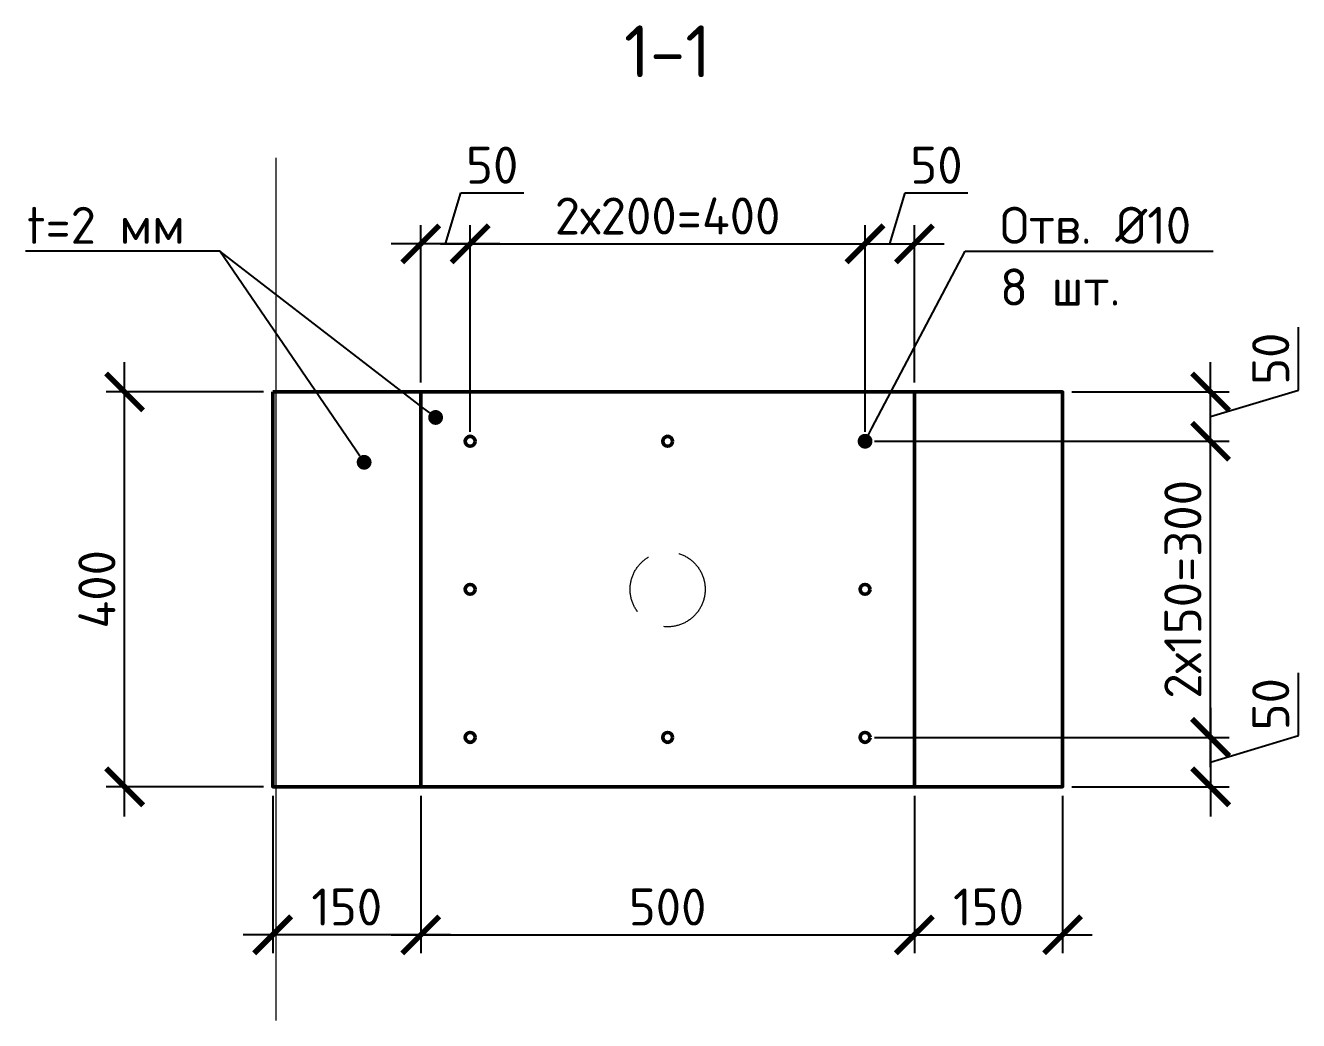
# Model space of a CAD drawing. Header units: metres. Extents: x 364005 to 373985, y 83351 to 87062.
# Drawn here: x 370782 to 372071, y 83732 to 84740 of the extents above; entities that cross this region are included whole.
import ezdxf
from ezdxf import colors
from ezdxf.entities.mleader import LeaderData, LeaderLine
from ezdxf.math import Vec2, Vec3

# ---------------------------------------------------------------- set-up
doc = ezdxf.new("R2010")
doc.units = ezdxf.units.M
doc.header["$PDSIZE"] = 1
doc.linetypes.add('невидимая', pattern=[9.525, 6.35, -3.175])
doc.layers.get('0').update_dxf_attribs({"lineweight": 0})
doc.layers.get('Defpoints').update_dxf_attribs({"color": 3})
for name, color, linetype, lineweight in [('выноски', 7, 'Continuous', 15), ('Невидимая', 7, 'невидимая', 15), ('основная конструкция', 7, 'Continuous', 50), ('размеры', 7, 'Continuous', 15), ('текст', 7, 'Continuous', 18)]:
    doc.layers.add(name, color=color, linetype=linetype, lineweight=lineweight)
doc.styles.add('ISOCPEUR', font='isocpeur.ttf')
doc.dimstyles.new('SPDS-ISOCUP', dxfattribs={"dimscale": 10, "dimtxt": 2.5, "dimasz": 2.5, "dimexe": 1.25, "dimexo": 0.625, "dimtad": 1, "dimdec": 0, "dimrnd": 0.001, "dimtxsty": 'ISOCPEUR', "dimblk": 'ARCHTICK', "dimcen": 2.5, "dimdle": 2, "dimadec": 0, "dimazin": 2, "dimtfac": 0.75, "dimtdec": 0, "dimtmove": 1, "dimatfit": 3, "dimfxl": 1, "dimtolj": 1, "dimarcsym": 1})

# ---------------------------------------------------------------- blocks, each defined once
blk = doc.blocks.new('_ArchTick')
at = {"color": 0, "linetype": 'ByBlock', "lineweight": 30, "const_width": 0.15}
blk.add_lwpolyline([(-0.5, -0.5), (0.5, 0.5)], dxfattribs=at)
blk = doc.blocks.new('*D15')
at = {"layer": 'Defpoints', "color": 0, "ltscale": 10, "transparency": 16777216}
for p in [(371182.2, 83968.4), (371682.2, 83968.4), (371682.2, 83818.4)]:
    blk.add_point(p, dxfattribs=at)
at = {"layer": 'размеры', "color": 0, "lineweight": -2, "ltscale": 10, "transparency": 16777216}
for p, q in [((371182.2, 83959.1), (371182.2, 83799.7)), ((371682.2, 83959.1), (371682.2, 83799.7)), ((371152.2, 83818.4), (371712.2, 83818.4))]:
    blk.add_line(p, q, dxfattribs=at)
at = {"layer": 'размеры', "color": 0, "lineweight": -2, "ltscale": 10, "transparency": 16777216, "xscale": 37.5, "yscale": 37.5, "zscale": 37.5, "rotation": 180}
blk.add_blockref('_ArchTick', (371182.2, 83818.4), dxfattribs=at)
at = {"layer": 'размеры', "color": 0, "lineweight": -2, "ltscale": 10, "transparency": 16777216, "xscale": 37.5, "yscale": 37.5, "zscale": 37.5}
blk.add_blockref('_ArchTick', (371682.2, 83818.4), dxfattribs=at)
at = {"layer": 'размеры', "color": 0, "ltscale": 10, "transparency": 16777216, "insert": (371432.2, 83846.6), "char_height": 37.5, "attachment_point": 5, "style": 'ISOCPEUR', "bg_fill": 3, "box_fill_scale": 1.1, "bg_fill_color": 9, "bg_fill_true_color": 13158600, "bg_fill_transparency": 0}
blk.add_mtext('\\A1;500', dxfattribs=at)
blk = doc.blocks.new('*D16')
at = {"layer": 'Defpoints', "color": 0, "ltscale": 10, "transparency": 16777216}
for p in [(371682.2, 83968.4), (371832.2, 83968.4), (371832.2, 83818.4)]:
    blk.add_point(p, dxfattribs=at)
at = {"layer": 'размеры', "color": 0, "lineweight": -2, "ltscale": 10, "transparency": 16777216}
for p, q in [((371682.2, 83959.1), (371682.2, 83799.7)), ((371832.2, 83959.1), (371832.2, 83799.7)), ((371652.2, 83818.4), (371862.2, 83818.4))]:
    blk.add_line(p, q, dxfattribs=at)
at = {"layer": 'размеры', "color": 0, "lineweight": -2, "ltscale": 10, "transparency": 16777216, "xscale": 37.5, "yscale": 37.5, "zscale": 37.5, "rotation": 180}
blk.add_blockref('_ArchTick', (371682.2, 83818.4), dxfattribs=at)
at = {"layer": 'размеры', "color": 0, "lineweight": -2, "ltscale": 10, "transparency": 16777216, "xscale": 37.5, "yscale": 37.5, "zscale": 37.5}
blk.add_blockref('_ArchTick', (371832.2, 83818.4), dxfattribs=at)
at = {"layer": 'размеры', "color": 0, "ltscale": 10, "transparency": 16777216, "insert": (371757.2, 83846.6), "char_height": 37.5, "attachment_point": 5, "style": 'ISOCPEUR', "bg_fill": 3, "box_fill_scale": 1.1, "bg_fill_color": 9, "bg_fill_true_color": 13158600, "bg_fill_transparency": 0}
blk.add_mtext('\\A1;150', dxfattribs=at)
blk = doc.blocks.new('*D17')
at = {"layer": 'Defpoints', "color": 0, "ltscale": 10, "transparency": 16777216}
for p in [(371032.2, 83968.4), (371182.2, 83968.4), (371032.2, 83818.4)]:
    blk.add_point(p, dxfattribs=at)
at = {"layer": 'размеры', "color": 0, "lineweight": -2, "ltscale": 10, "transparency": 16777216}
for p, q in [((371032.2, 83959.1), (371032.2, 83799.7)), ((371182.2, 83959.1), (371182.2, 83799.7)), ((371212.2, 83818.4), (371002.2, 83818.4))]:
    blk.add_line(p, q, dxfattribs=at)
at = {"layer": 'размеры', "color": 0, "lineweight": -2, "ltscale": 10, "transparency": 16777216, "xscale": 37.5, "yscale": 37.5, "zscale": 37.5, "rotation": 180}
blk.add_blockref('_ArchTick', (371032.2, 83818.4), dxfattribs=at)
at = {"layer": 'размеры', "color": 0, "lineweight": -2, "ltscale": 10, "transparency": 16777216, "xscale": 37.5, "yscale": 37.5, "zscale": 37.5}
blk.add_blockref('_ArchTick', (371182.2, 83818.4), dxfattribs=at)
at = {"layer": 'размеры', "color": 0, "ltscale": 10, "transparency": 16777216, "insert": (371107.2, 83846.6), "char_height": 37.5, "attachment_point": 5, "style": 'ISOCPEUR', "bg_fill": 3, "box_fill_scale": 1.1, "bg_fill_color": 9, "bg_fill_true_color": 13158600, "bg_fill_transparency": 0}
blk.add_mtext('\\A1;150', dxfattribs=at)
blk = doc.blocks.new('*D18')
at = {"layer": 'Defpoints', "color": 0, "ltscale": 10, "transparency": 16777216}
for p in [(370882.2, 84368.4), (371032.2, 84368.4), (371032.2, 83968.4)]:
    blk.add_point(p, dxfattribs=at)
at = {"layer": 'размеры', "color": 0, "lineweight": -2, "ltscale": 10, "transparency": 16777216}
for p, q in [((370882.2, 83938.4), (370882.2, 84398.4)), ((371022.8, 84368.4), (370863.4, 84368.4)), ((371022.8, 83968.4), (370863.4, 83968.4))]:
    blk.add_line(p, q, dxfattribs=at)
at = {"layer": 'размеры', "color": 0, "lineweight": -2, "ltscale": 10, "transparency": 16777216, "xscale": 37.5, "yscale": 37.5, "zscale": 37.5}
for p, rotation in [((370882.2, 84368.4), 90), ((370882.2, 83968.4), 270)]:
    blk.add_blockref('_ArchTick', p, dxfattribs=dict(at, rotation=rotation))
at = {"layer": 'размеры', "color": 0, "ltscale": 10, "transparency": 16777216, "insert": (370854.1, 84168.4), "char_height": 37.5, "attachment_point": 5, "rotation": 90, "style": 'ISOCPEUR', "bg_fill": 3, "box_fill_scale": 1.1, "bg_fill_color": 9, "bg_fill_true_color": 13158600, "bg_fill_transparency": 0}
blk.add_mtext('\\A1;400', dxfattribs=at)
blk = doc.blocks.new('_Dot')
at = {"color": 0, "linetype": 'ByBlock', "lineweight": -2}
blk.add_line((-0.5, 0), (-1, 0), dxfattribs=at)
at = {"color": 0, "linetype": 'ByBlock', "lineweight": 90, "const_width": 0.5}
blk.add_lwpolyline([(-0.25, 0, 1), (0.25, 0, 1)], format="xyb", close=True, dxfattribs=at)
blk = doc.blocks.new('*D19')
at = {"layer": 'Defpoints', "color": 0, "ltscale": 10, "transparency": 16777216}
for p in [(371182.2, 84518.4), (371182.2, 84368.4), (371232.2, 84318.4)]:
    blk.add_point(p, dxfattribs=at)
at = {"layer": 'размеры', "color": 0, "lineweight": -2, "ltscale": 10, "transparency": 16777216}
for p, q in [((371207.2, 84518.4), (371222.7, 84570)), ((371222.7, 84570), (371286.4, 84570)), ((371182.2, 84377.8), (371182.2, 84537.2)), ((371232.2, 84327.8), (371232.2, 84537.2)), ((371262.2, 84518.4), (371152.2, 84518.4))]:
    blk.add_line(p, q, dxfattribs=at)
at = {"layer": 'размеры', "color": 0, "lineweight": -2, "ltscale": 10, "transparency": 16777216, "xscale": 37.5, "yscale": 37.5, "zscale": 37.5, "rotation": 180}
blk.add_blockref('_ArchTick', (371182.2, 84518.4), dxfattribs=at)
at = {"layer": 'размеры', "color": 0, "lineweight": -2, "ltscale": 10, "transparency": 16777216, "xscale": 37.5, "yscale": 37.5, "zscale": 37.5}
blk.add_blockref('_ArchTick', (371232.2, 84518.4), dxfattribs=at)
at = {"layer": 'размеры', "color": 0, "ltscale": 10, "transparency": 16777216, "insert": (371254.5, 84598.1), "char_height": 37.5, "attachment_point": 5, "style": 'ISOCPEUR', "bg_fill": 3, "box_fill_scale": 1.1, "bg_fill_color": 9, "bg_fill_true_color": 13158600, "bg_fill_transparency": 0}
blk.add_mtext('\\A1;50', dxfattribs=at)
blk = doc.blocks.new('*D20')
at = {"layer": 'Defpoints', "color": 0, "ltscale": 10, "transparency": 16777216}
for p in [(371632.2, 84518.4), (371232.2, 84318.4), (371632.2, 84318.4)]:
    blk.add_point(p, dxfattribs=at)
at = {"layer": 'размеры', "color": 0, "lineweight": -2, "ltscale": 10, "transparency": 16777216}
for p, q in [((371232.2, 84327.8), (371232.2, 84537.2)), ((371632.2, 84327.8), (371632.2, 84537.2)), ((371202.2, 84518.4), (371662.2, 84518.4))]:
    blk.add_line(p, q, dxfattribs=at)
at = {"layer": 'размеры', "color": 0, "lineweight": -2, "ltscale": 10, "transparency": 16777216, "xscale": 37.5, "yscale": 37.5, "zscale": 37.5, "rotation": 180}
blk.add_blockref('_ArchTick', (371232.2, 84518.4), dxfattribs=at)
at = {"layer": 'размеры', "color": 0, "lineweight": -2, "ltscale": 10, "transparency": 16777216, "xscale": 37.5, "yscale": 37.5, "zscale": 37.5}
blk.add_blockref('_ArchTick', (371632.2, 84518.4), dxfattribs=at)
at = {"layer": 'размеры', "color": 0, "ltscale": 10, "transparency": 16777216, "insert": (371432.2, 84546.6), "char_height": 37.5, "attachment_point": 5, "style": 'ISOCPEUR', "bg_fill": 3, "box_fill_scale": 1.1, "bg_fill_color": 9, "bg_fill_true_color": 13158600, "bg_fill_transparency": 0}
blk.add_mtext('\\A1;2х200=400', dxfattribs=at)
blk = doc.blocks.new('*D21')
at = {"layer": 'Defpoints', "color": 0, "ltscale": 10, "transparency": 16777216}
for p in [(371682.2, 84518.4), (371682.2, 84368.4), (371632.2, 84318.4)]:
    blk.add_point(p, dxfattribs=at)
at = {"layer": 'размеры', "color": 0, "lineweight": -2, "ltscale": 10, "transparency": 16777216}
for p, q in [((371657.2, 84518.4), (371672.7, 84570)), ((371672.7, 84570), (371736.4, 84570)), ((371632.2, 84327.8), (371632.2, 84537.2)), ((371682.2, 84377.8), (371682.2, 84537.2)), ((371602.2, 84518.4), (371712.2, 84518.4))]:
    blk.add_line(p, q, dxfattribs=at)
at = {"layer": 'размеры', "color": 0, "lineweight": -2, "ltscale": 10, "transparency": 16777216, "xscale": 37.5, "yscale": 37.5, "zscale": 37.5, "rotation": 180}
blk.add_blockref('_ArchTick', (371632.2, 84518.4), dxfattribs=at)
at = {"layer": 'размеры', "color": 0, "lineweight": -2, "ltscale": 10, "transparency": 16777216, "xscale": 37.5, "yscale": 37.5, "zscale": 37.5}
blk.add_blockref('_ArchTick', (371682.2, 84518.4), dxfattribs=at)
at = {"layer": 'размеры', "color": 0, "ltscale": 10, "transparency": 16777216, "insert": (371704.5, 84598.1), "char_height": 37.5, "attachment_point": 5, "style": 'ISOCPEUR', "bg_fill": 3, "box_fill_scale": 1.1, "bg_fill_color": 9, "bg_fill_true_color": 13158600, "bg_fill_transparency": 0}
blk.add_mtext('\\A1;50', dxfattribs=at)
blk = doc.blocks.new('*D22')
at = {"layer": 'Defpoints', "color": 0, "ltscale": 10, "transparency": 16777216}
for p in [(371632.2, 84018.4), (371832.2, 83968.4), (371982.2, 83968.4)]:
    blk.add_point(p, dxfattribs=at)
at = {"layer": 'размеры', "color": 0, "lineweight": -2, "ltscale": 10, "transparency": 16777216}
for p, q in [((372071.3, 84020.2), (372071.3, 84083.9)), ((371982.2, 84048.4), (371982.2, 83938.4)), ((371641.6, 84018.4), (372000.9, 84018.4)), ((371982.2, 83993.4), (372071.3, 84020.2)), ((371841.6, 83968.4), (372000.9, 83968.4))]:
    blk.add_line(p, q, dxfattribs=at)
at = {"layer": 'размеры', "color": 0, "lineweight": -2, "ltscale": 10, "transparency": 16777216, "xscale": 37.5, "yscale": 37.5, "zscale": 37.5}
for p, rotation in [((371982.2, 84018.4), 90), ((371982.2, 83968.4), 270)]:
    blk.add_blockref('_ArchTick', p, dxfattribs=dict(at, rotation=rotation))
at = {"layer": 'размеры', "color": 0, "ltscale": 10, "transparency": 16777216, "insert": (372043.1, 84052), "char_height": 37.5, "attachment_point": 5, "rotation": 90, "style": 'ISOCPEUR', "bg_fill": 3, "box_fill_scale": 1.1, "bg_fill_color": 9, "bg_fill_true_color": 13158600, "bg_fill_transparency": 0}
blk.add_mtext('\\A1;50', dxfattribs=at)
blk = doc.blocks.new('*D23')
at = {"layer": 'Defpoints', "color": 0, "ltscale": 10, "transparency": 16777216}
for p in [(371832.2, 84368.4), (371982.2, 84368.4), (371632.2, 84318.4)]:
    blk.add_point(p, dxfattribs=at)
at = {"layer": 'размеры', "color": 0, "lineweight": -2, "ltscale": 10, "transparency": 16777216}
for p, q in [((372071.3, 84370.2), (372071.3, 84433.9)), ((371982.2, 84288.4), (371982.2, 84398.4)), ((371841.6, 84368.4), (372000.9, 84368.4)), ((371982.2, 84343.4), (372071.3, 84370.2)), ((371641.6, 84318.4), (372000.9, 84318.4))]:
    blk.add_line(p, q, dxfattribs=at)
at = {"layer": 'размеры', "color": 0, "lineweight": -2, "ltscale": 10, "transparency": 16777216, "xscale": 37.5, "yscale": 37.5, "zscale": 37.5}
for p, rotation in [((371982.2, 84368.4), 90), ((371982.2, 84318.4), 270)]:
    blk.add_blockref('_ArchTick', p, dxfattribs=dict(at, rotation=rotation))
at = {"layer": 'размеры', "color": 0, "ltscale": 10, "transparency": 16777216, "insert": (372043.1, 84402), "char_height": 37.5, "attachment_point": 5, "rotation": 90, "style": 'ISOCPEUR', "bg_fill": 3, "box_fill_scale": 1.1, "bg_fill_color": 9, "bg_fill_true_color": 13158600, "bg_fill_transparency": 0}
blk.add_mtext('\\A1;50', dxfattribs=at)
blk = doc.blocks.new('*D24')
at = {"layer": 'Defpoints', "color": 0, "ltscale": 10, "transparency": 16777216}
for p in [(371632.2, 84318.4), (371982.2, 84318.4), (371632.2, 84018.4)]:
    blk.add_point(p, dxfattribs=at)
at = {"layer": 'размеры', "color": 0, "lineweight": -2, "ltscale": 10, "transparency": 16777216}
for p, q in [((371982.2, 83988.4), (371982.2, 84348.4)), ((371641.6, 84318.4), (372000.9, 84318.4)), ((371641.6, 84018.4), (372000.9, 84018.4))]:
    blk.add_line(p, q, dxfattribs=at)
at = {"layer": 'размеры', "color": 0, "lineweight": -2, "ltscale": 10, "transparency": 16777216, "xscale": 37.5, "yscale": 37.5, "zscale": 37.5}
for p, rotation in [((371982.2, 84318.4), 90), ((371982.2, 84018.4), 270)]:
    blk.add_blockref('_ArchTick', p, dxfattribs=dict(at, rotation=rotation))
at = {"layer": 'размеры', "color": 0, "ltscale": 10, "transparency": 16777216, "insert": (371954.1, 84168.4), "char_height": 37.5, "attachment_point": 5, "rotation": 90, "style": 'ISOCPEUR', "bg_fill": 3, "box_fill_scale": 1.1, "bg_fill_color": 9, "bg_fill_true_color": 13158600, "bg_fill_transparency": 0}
blk.add_mtext('\\A1;2х150=300', dxfattribs=at)

msp = doc.modelspace()

# ---------------------------------------------------------------- linework, layer by layer
at = {"layer": 'Невидимая', "ltscale": 10}
msp.add_circle((371432.2, 84168.4), 38, dxfattribs=at)
at = {"layer": 'основная конструкция', "ltscale": 10}
for points in [[(371032.2, 84368.4), (371832.2, 84368.4), (371832.2, 83968.4), (371032.2, 83968.4)], [(371182.2, 84368.4), (371682.2, 84368.4), (371682.2, 83968.4), (371182.2, 83968.4)]]:
    msp.add_lwpolyline(points, close=True, dxfattribs=at)
for centre in [(371232.2, 84318.4), (371432.2, 84318.4), (371632.2, 84318.4), (371232.2, 84168.4), (371632.2, 84168.4), (371232.2, 84018.4), (371432.2, 84018.4), (371632.2, 84018.4)]:
    msp.add_circle(centre, 5, dxfattribs=at)

# ---------------------------------------------------------------- texts
at = {"layer": 'текст', "ltscale": 10, "insert": (371432.2, 84713.4), "char_height": 52.5, "attachment_point": 5, "style": 'ISOCPEUR'}
msp.add_mtext_dynamic_manual_height_columns('1-1', width=2014.25, gutter_width=1106.7, heights=[0], dxfattribs=at)

# ---------------------------------------------------------------- leaders
at = {"layer": 'выноски', "ltscale": 10}
ml = msp.add_multileader_mtext('Standard', dxfattribs=at)
ml.set_content('Отв. %%C10\\P8 шт.', color=256, style='ISOCPEUR')
ml.set_leader_properties()
ml.set_arrow_properties(name='DOT')
ml.build(insert=Vec2(0, 0))
ml.multileader.update_dxf_attribs({"text_left_attachment_type": 6, "text_right_attachment_type": 6, "dogleg_length": 0.36, "arrow_head_size": 15, "scale": 15})
ctx = ml.context
ctx.base_point, ctx.scale, ctx.char_height, ctx.arrow_head_size, ctx.landing_gap_size, ctx.plane_origin = Vec3(371738.9, 84510.9), 15, 37.5, 15, 30, Vec3(370753.3, 85153.3)
ctx.left_attachment, ctx.right_attachment = 6, 6
notes = []
notes.append((ctx, [(0, (1, 1, 0), (371733.5, 84510.9), (1, 0), 5.4, [(0, [(371632.2, 84318.4)], 0, [])])]))
ctx.mtext.insert, ctx.mtext.flow_direction = Vec3(371768.9, 84555.9), 5
for ctx, leaders in notes:
    for number, flags, end, landing, length, lines in leaders:
        leader = LeaderData()
        leader.index, (leader.has_last_leader_line, leader.has_dogleg_vector, leader.attachment_direction) = number, flags
        leader.last_leader_point, leader.dogleg_vector, leader.dogleg_length = Vec3(end), Vec3(landing), length
        for number, points, colour, breaks in lines:
            line = LeaderLine()
            line.index, line.vertices, line.color, line.breaks = number, Vec3.list(points), colors.encode_raw_color(colour), breaks
            leader.lines.append(line)
        ctx.leaders.append(leader)

# ---------------------------------------------------------------- next in the draw order: dimensions: what is measured, and where the dimension line sits
at = {"layer": 'размеры', "ltscale": 10}
dim = msp.add_linear_dim(base=(371682.2, 83818.4), p1=(371182.2, 83968.4), p2=(371682.2, 83968.4), dimstyle='SPDS-ISOCUP', override={"dimscale": 15, "dimtfill": 1}, dxfattribs=at)
dim.commit()
dim.dimension.update_dxf_attribs({"geometry": '*D15', "text_midpoint": (371432.2, 83846.6)})

# ---------------------------------------------------------------- next in the draw order: dimensions: what is measured, and where the dimension line sits
for base, p1, p2, picture, middle in [((371032.2, 83818.4), (371182.2, 83968.4), (371032.2, 83968.4), '*D17', (371107.2, 83846.6)), ((371832.2, 83818.4), (371682.2, 83968.4), (371832.2, 83968.4), '*D16', (371757.2, 83846.6))]:
    dim = msp.add_linear_dim(base=base, p1=p1, p2=p2, dimstyle='SPDS-ISOCUP', override={"dimscale": 15, "dimtfill": 1}, dxfattribs=at)
    dim.commit()
    dim.dimension.update_dxf_attribs({"geometry": picture, "text_midpoint": middle})

# ---------------------------------------------------------------- next in the draw order: dimensions: what is measured, and where the dimension line sits
for base, p1, p2, picture, middle in [((370882.2, 84368.4), (371032.2, 83968.4), (371032.2, 84368.4), '*D18', (370854.1, 84168.4)), ((371982.2, 83968.4), (371632.2, 84018.4), (371832.2, 83968.4), '*D22', (372043.1, 84029.5))]:
    dim = msp.add_linear_dim(base=base, p1=p1, p2=p2, angle=90, dimstyle='SPDS-ISOCUP', override={"dimscale": 15, "dimtfill": 1}, dxfattribs=at)
    dim.commit()
    dim.dimension.update_dxf_attribs({"geometry": picture, "text_midpoint": middle})

# ---------------------------------------------------------------- next in the draw order: linework, layer by layer
at = {"layer": 'выноски'}
msp.add_lwpolyline([(371035.7, 83731.6), (371035.7, 84605.5)], dxfattribs=at)

# ---------------------------------------------------------------- next in the draw order: leaders
at = {"layer": 'выноски', "ltscale": 10}
ml = msp.add_multileader_mtext('Standard', dxfattribs=at)
ml.set_content('\\A1;t=2 мм', color=256, style='ISOCPEUR')
ml.set_leader_properties()
ml.set_arrow_properties(name='DOT')
ml.build(insert=Vec2(0, 0))
ml.multileader.update_dxf_attribs({"text_left_attachment_type": 6, "text_right_attachment_type": 6, "dogleg_length": 0.36, "arrow_head_size": 15, "scale": 15})
ctx = ml.context
ctx.base_point, ctx.scale, ctx.char_height, ctx.arrow_head_size, ctx.landing_gap_size, ctx.plane_origin = Vec3(370763.2, 84510.9), 15, 37.5, 15, 30, Vec3(369722.4, 85052.2)
ctx.left_attachment, ctx.right_attachment, ctx.text_align_type = 6, 6, 2
notes = []
notes.append((ctx, [(1, (1, 1, 0), (370978.6, 84510.9), (-1, 0), 5.4, [(0, [(371197.2, 84342.5)], 0, []), (1, [(371124.8, 84297.1)], 0, [])])]))
ctx.mtext.insert, ctx.mtext.alignment, ctx.mtext.flow_direction = Vec3(370943.2, 84555.9), 3, 5
for ctx, leaders in notes:
    for number, flags, end, landing, length, lines in leaders:
        leader = LeaderData()
        leader.index, (leader.has_last_leader_line, leader.has_dogleg_vector, leader.attachment_direction) = number, flags
        leader.last_leader_point, leader.dogleg_vector, leader.dogleg_length = Vec3(end), Vec3(landing), length
        for number, points, colour, breaks in lines:
            line = LeaderLine()
            line.index, line.vertices, line.color, line.breaks = number, Vec3.list(points), colors.encode_raw_color(colour), breaks
            leader.lines.append(line)
        ctx.leaders.append(leader)

# ---------------------------------------------------------------- next in the draw order: dimensions: what is measured, and where the dimension line sits
at = {"layer": 'размеры', "ltscale": 10}
dim = msp.add_linear_dim(base=(371182.2, 84518.4), p1=(371232.2, 84318.4), p2=(371182.2, 84368.4), dimstyle='SPDS-ISOCUP', override={"dimscale": 15, "dimtfill": 1}, dxfattribs=at)
dim.commit()
dim.dimension.update_dxf_attribs({"geometry": '*D19', "text_midpoint": (371232, 84598.1)})

# ---------------------------------------------------------------- next in the draw order: dimensions: what is measured, and where the dimension line sits
dim = msp.add_linear_dim(base=(371632.2, 84518.4), p1=(371232.2, 84318.4), p2=(371632.2, 84318.4), text='2х200=<>', dimstyle='SPDS-ISOCUP', override={"dimscale": 15, "dimtfill": 1}, dxfattribs=at)
dim.commit()
dim.dimension.update_dxf_attribs({"geometry": '*D20', "text_midpoint": (371432.2, 84546.6)})

# ---------------------------------------------------------------- next in the draw order: dimensions: what is measured, and where the dimension line sits
dim = msp.add_linear_dim(base=(371682.2, 84518.4), p1=(371632.2, 84318.4), p2=(371682.2, 84368.4), dimstyle='SPDS-ISOCUP', override={"dimscale": 15, "dimtfill": 1}, dxfattribs=at)
dim.commit()
dim.dimension.update_dxf_attribs({"geometry": '*D21', "text_midpoint": (371682, 84598.1)})

# ---------------------------------------------------------------- next in the draw order: dimensions: what is measured, and where the dimension line sits
dim = msp.add_linear_dim(base=(371982.2, 84368.4), p1=(371632.2, 84318.4), p2=(371832.2, 84368.4), angle=270, dimstyle='SPDS-ISOCUP', override={"dimscale": 15, "dimtfill": 1}, dxfattribs=at)
dim.commit()
dim.dimension.update_dxf_attribs({"geometry": '*D23', "text_midpoint": (372043.1, 84379.5)})

# ---------------------------------------------------------------- next in the draw order: dimensions: what is measured, and where the dimension line sits
dim = msp.add_linear_dim(base=(371982.2, 84318.4), p1=(371632.2, 84018.4), p2=(371632.2, 84318.4), angle=90, text='2х150=<>', dimstyle='SPDS-ISOCUP', override={"dimscale": 15, "dimtfill": 1}, dxfattribs=at)
dim.commit()
dim.dimension.update_dxf_attribs({"geometry": '*D24', "text_midpoint": (371954.1, 84168.4)})

doc.saveas('drawing.dxf')
